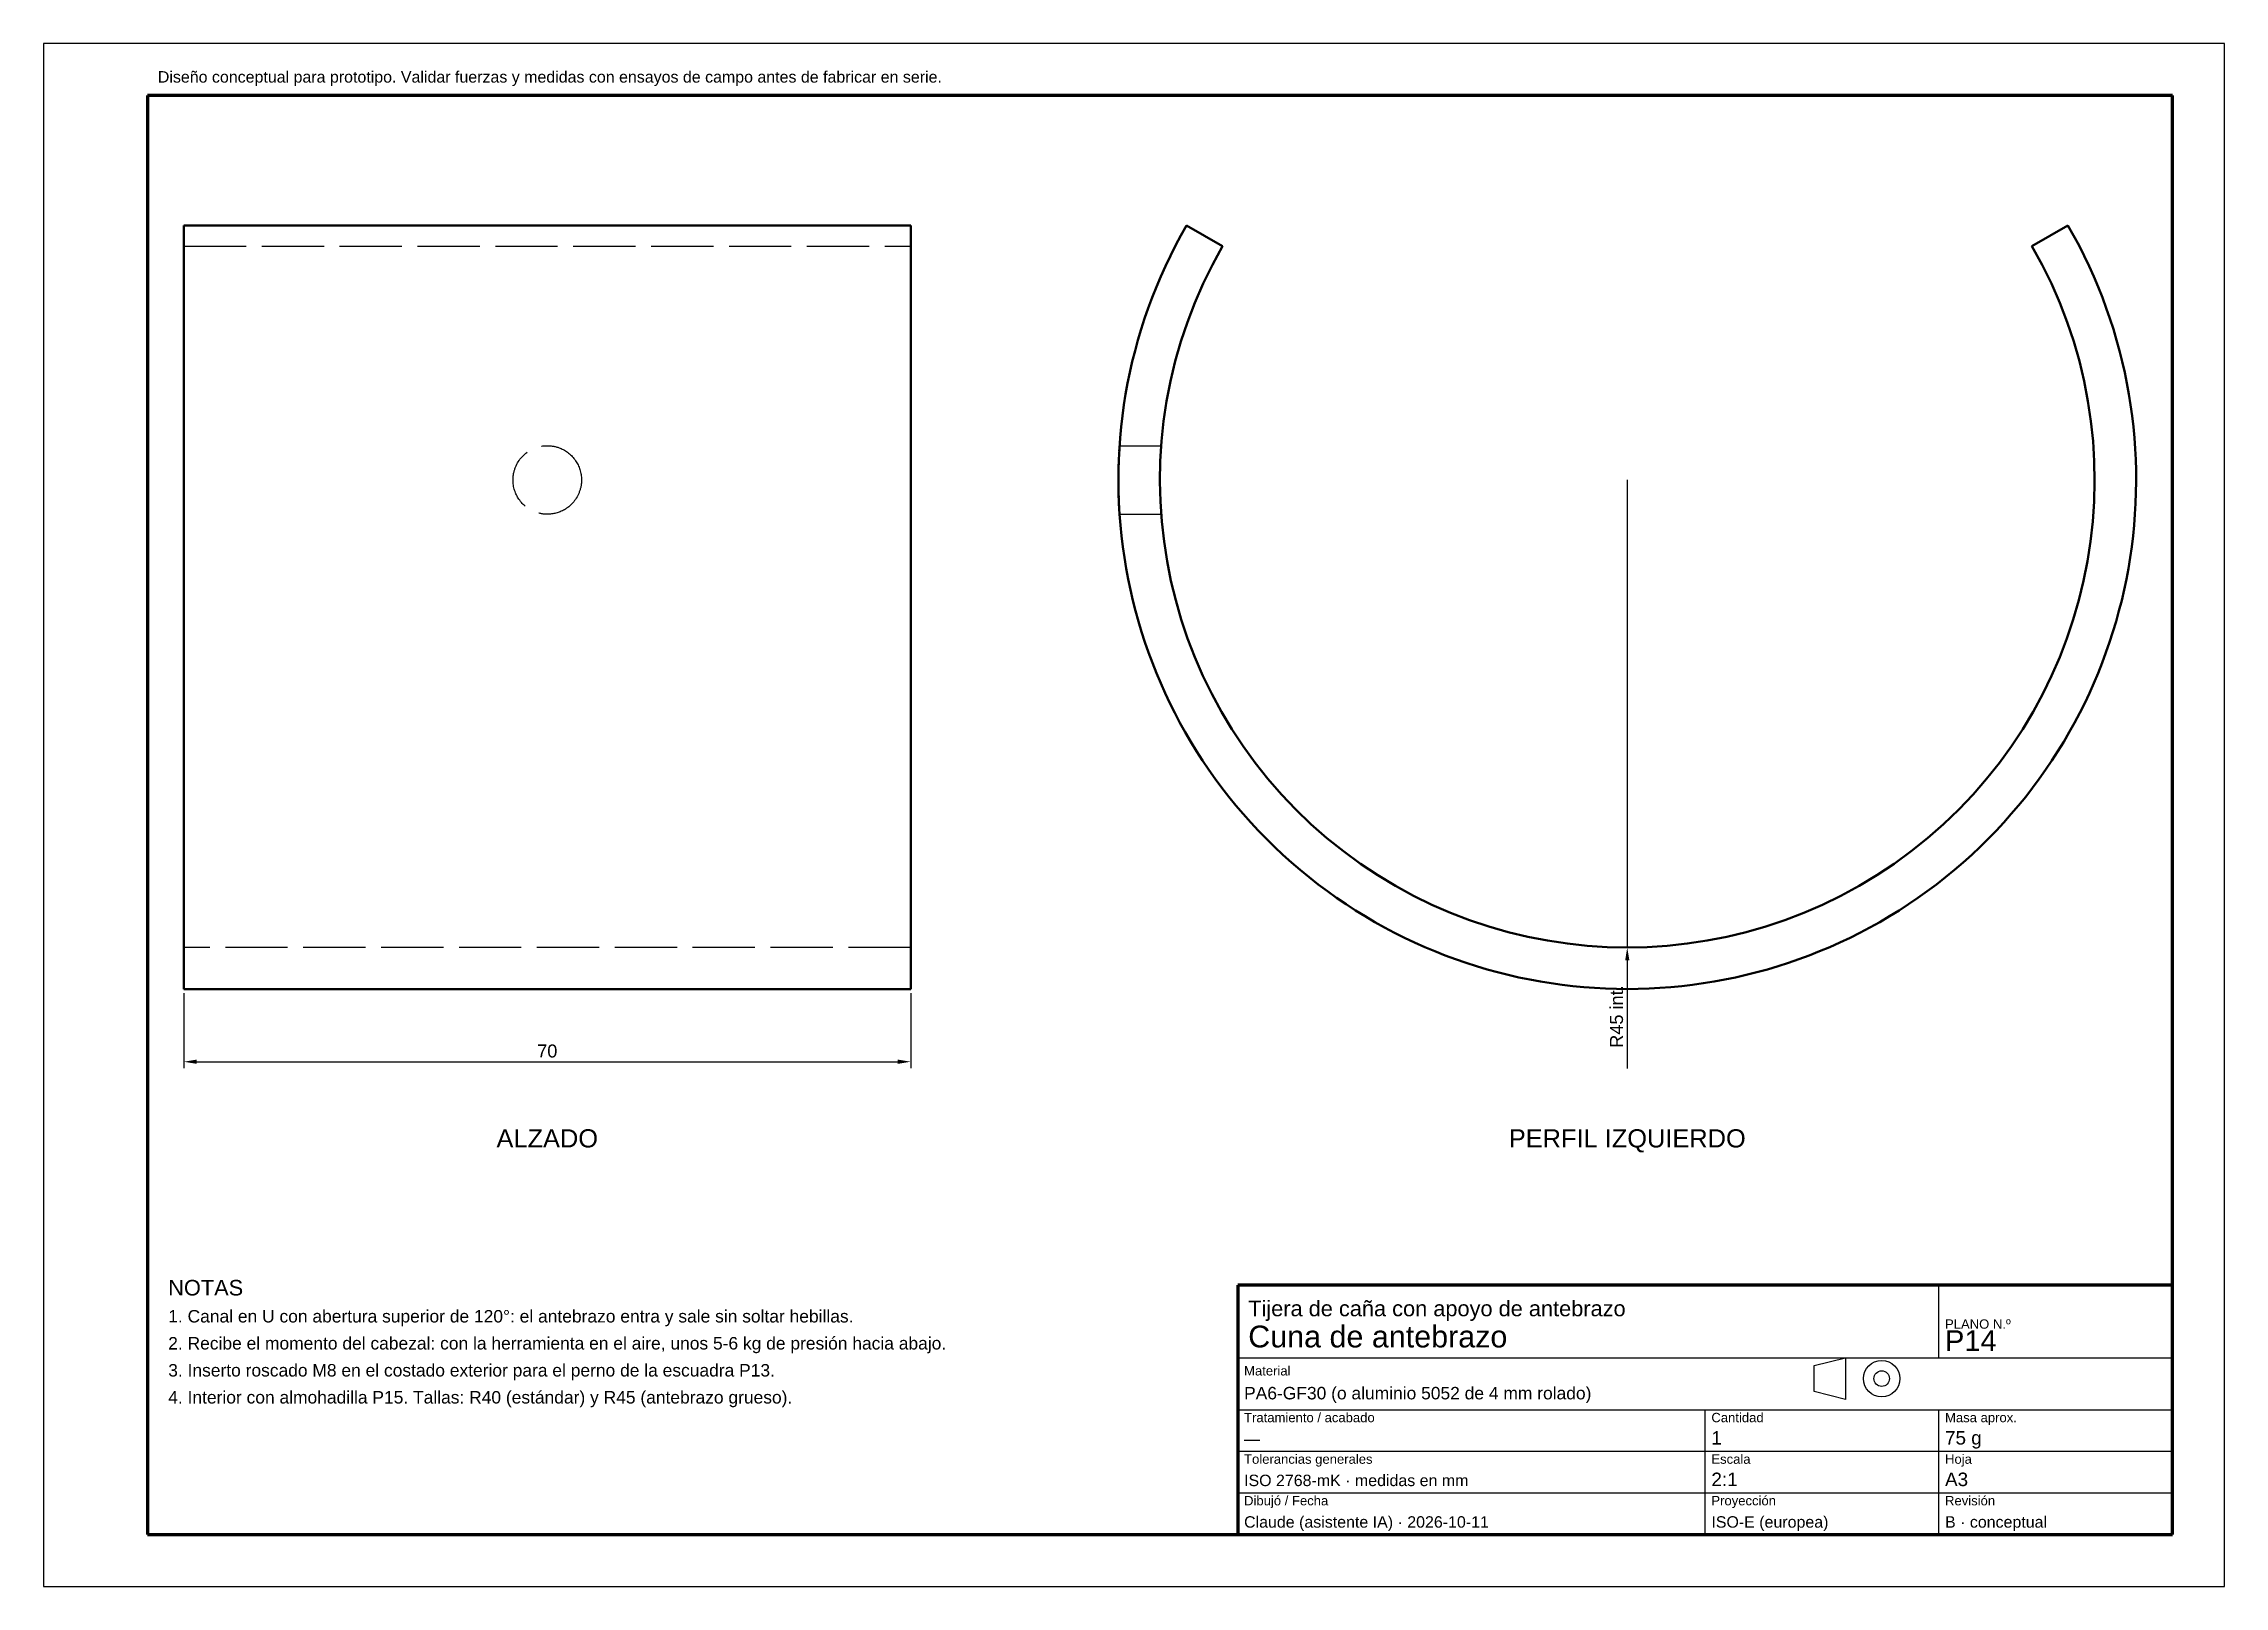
# Model space of a CAD drawing. Header units: millimetres. Extents: x 0 to 210, y 0 to 148.
import ezdxf
from ezdxf.enums import TextEntityAlignment as Align

# ---------------------------------------------------------------- set-up
doc = ezdxf.new("R2010")
doc.units = ezdxf.units.MM
doc.header["$LTSCALE"] = 0.5
doc.linetypes.add('ACAD_ISO02W100', pattern=[15, 12, -3])
for name, color, linetype, lineweight in [('COTAS', 4, 'Continuous', 18), ('MARCO', 7, 'Continuous', 70), ('OCULTAS', 8, 'ACAD_ISO02W100', 25), ('TEXTO', 7, 'Continuous', 25), ('VISIBLE', 7, 'Continuous', 50)]:
    doc.layers.add(name, color=color, linetype=linetype, lineweight=lineweight)
doc.styles.get("Standard").update_dxf_attribs({"font": 'arial.ttf'})
doc.dimstyles.new('ISO25', dxfattribs={"dimscale": 0.5, "dimtxt": 2.5, "dimasz": 2.5, "dimexe": 1.25, "dimexo": 0.8, "dimgap": 0.8, "dimtad": 1, "dimdec": 1, "dimtxsty": 'Standard', "dimcen": 2.5, "dimclrd": 4, "dimclre": 4, "dimclrt": 7, "dimazin": 3, "dimtfac": 1, "dimtmove": 0, "dimatfit": 3})

msp = doc.modelspace()

# ---------------------------------------------------------------- linework, layer by layer
at = {"layer": 'MARCO'}
for p, q in [((205, 143.5), (10, 143.5)), ((10, 143.5), (10, 5)), ((205, 5), (205, 143.5)), ((205, 29), (115, 29)), ((115, 29), (115, 5)), ((205, 5), (205, 29)), ((10, 5), (205, 5)), ((115, 5), (205, 5))]:
    msp.add_line(p, q, dxfattribs=at)
at = {"layer": 'OCULTAS'}
for p, q in [((13.5, 131), (13.5, 129)), ((13.5, 129), (13.5, 131)), ((83.5, 131), (83.5, 129)), ((83.5, 129), (83.5, 131)), ((110.06, 131), (113.53, 129)), ((191.47, 129), (194.94, 131)), ((13.5, 129), (83.5, 129)), ((13.5, 129), (83.5, 129)), ((103.61, 109.8), (107.62, 109.8)), ((103.61, 103.2), (107.62, 103.2)), ((83.5, 61.5), (13.5, 61.5))]:
    msp.add_line(p, q, dxfattribs=at)
for radius in [49, 45]:
    msp.add_arc((152.5, 106.5), radius, -210, 30, dxfattribs=at)
for points, degree in [([(13.5, 57.5), (13.5, 58.05), (13.5, 59.68), (13.5, 62.35), (13.5, 66.01), (13.5, 70.58), (13.5, 75.95), (13.5, 82), (13.5, 88.6), (13.5, 95.6), (13.5, 102.84), (13.5, 110.16), (13.5, 117.4), (13.5, 124.4), (13.5, 131)], 1), ([(83.5, 57.5), (83.5, 58.05), (83.5, 59.68), (83.5, 62.35), (83.5, 66.01), (83.5, 70.58), (83.5, 75.95), (83.5, 82), (83.5, 88.6), (83.5, 95.6), (83.5, 102.84), (83.5, 110.16), (83.5, 117.4), (83.5, 124.4), (83.5, 131)], 1), ([(13.5, 129), (13.5, 122.94), (13.5, 116.51), (13.5, 109.86), (13.5, 103.14), (13.5, 96.49), (13.5, 90.06), (13.5, 84), (13.5, 78.44), (13.5, 73.51), (13.5, 69.32), (13.5, 65.96), (13.5, 63.5), (13.5, 62), (13.5, 61.5)], 1), ([(13.5, 61.5), (13.5, 62), (13.5, 63.5), (13.5, 65.96), (13.5, 69.32), (13.5, 73.51), (13.5, 78.44), (13.5, 84), (13.5, 90.06), (13.5, 96.49), (13.5, 103.14), (13.5, 109.86), (13.5, 116.51), (13.5, 122.94), (13.5, 129)], 1), ([(83.5, 129), (83.5, 122.94), (83.5, 116.51), (83.5, 109.86), (83.5, 103.14), (83.5, 96.49), (83.5, 90.06), (83.5, 84), (83.5, 78.44), (83.5, 73.51), (83.5, 69.32), (83.5, 65.96), (83.5, 63.5), (83.5, 62), (83.5, 61.5)], 1), ([(83.5, 61.5), (83.5, 62), (83.5, 63.5), (83.5, 65.96), (83.5, 69.32), (83.5, 73.51), (83.5, 78.44), (83.5, 84), (83.5, 90.06), (83.5, 96.49), (83.5, 103.14), (83.5, 109.86), (83.5, 116.51), (83.5, 122.94), (83.5, 129)], 1), ([(103.57, 109.08), (103.57, 109.2), (103.58, 109.3)], 2), ([(103.53, 108.35), (103.55, 108.67), (103.56, 108.92)], 2), ([(103.52, 105.21), (103.51, 105.41), (103.51, 105.62)], 2), ([(103.54, 104.51), (103.53, 104.65), (103.53, 104.8)], 2), ([(103.56, 104.05), (103.55, 104.21), (103.54, 104.41)], 2), ([(103.61, 103.2), (103.61, 103.2), (103.6, 103.38), (103.58, 103.76)], 3)]:
    msp.add_open_spline(points, degree=degree, dxfattribs=at)
for points, knots in [([(51.8, 106.5), (51.8, 107.19), (51.57, 107.85), (51.23, 108.35), (50.83, 108.94), (50.29, 109.34), (49.73, 109.56), (49.33, 109.72), (48.92, 109.8), (48.5, 109.8), (47.94, 109.8), (47.37, 109.66), (46.85, 109.36), (46.28, 109.03), (45.74, 108.49), (45.44, 107.73), (45.29, 107.35), (45.2, 106.93), (45.2, 106.5), (45.2, 105.81), (45.43, 105.15), (45.77, 104.65), (46.17, 104.06), (46.71, 103.66), (47.27, 103.44), (47.67, 103.28), (48.08, 103.2), (48.5, 103.2), (49.06, 103.2), (49.63, 103.34), (50.15, 103.64), (50.72, 103.97), (51.26, 104.51), (51.56, 105.27), (51.71, 105.65), (51.8, 106.07), (51.8, 106.5)], [0, 0, 0, 0, 0.164626, 0.164626, 0.164626, 0.361382, 0.361382, 0.361382, 0.499935, 0.499935, 0.499935, 0.688608, 0.688608, 0.688608, 0.897377, 0.897377, 0.897377, 1, 1, 1, 1.165416, 1.165416, 1.165416, 1.363115, 1.363115, 1.363115, 1.502334, 1.502334, 1.502334, 1.691914, 1.691914, 1.691914, 1.901688, 1.901688, 1.901688, 2.004806, 2.004806, 2.004806, 2.004806]), ([(51.8, 106.5), (51.8, 107.19), (51.57, 107.85), (51.23, 108.35), (50.83, 108.94), (50.29, 109.34), (49.73, 109.56), (49.33, 109.72), (48.92, 109.8), (48.5, 109.8), (47.94, 109.8), (47.37, 109.66), (46.85, 109.36), (46.28, 109.03), (45.74, 108.49), (45.44, 107.73), (45.29, 107.35), (45.2, 106.93), (45.2, 106.5), (45.2, 105.81), (45.43, 105.15), (45.77, 104.65), (46.17, 104.06), (46.71, 103.66), (47.27, 103.44), (47.67, 103.28), (48.08, 103.2), (48.5, 103.2), (49.06, 103.2), (49.63, 103.34), (50.15, 103.64), (50.72, 103.97), (51.26, 104.51), (51.56, 105.27), (51.71, 105.65), (51.8, 106.07), (51.8, 106.5)], [0, 0, 0, 0, 0.164626, 0.164626, 0.164626, 0.36139, 0.36139, 0.36139, 0.499933, 0.499933, 0.499933, 0.688596, 0.688596, 0.688596, 0.897378, 0.897378, 0.897378, 1, 1, 1, 1.165421, 1.165421, 1.165421, 1.363133, 1.363133, 1.363133, 1.502347, 1.502347, 1.502347, 1.691922, 1.691922, 1.691922, 1.901714, 1.901714, 1.901714, 2.004834, 2.004834, 2.004834, 2.004834]), ([(103.61, 109.8), (103.61, 109.8), (103.6, 109.65), (103.58, 109.36), (103.56, 109.03), (103.53, 108.49), (103.52, 107.73), (103.51, 107.35), (103.5, 106.93), (103.5, 106.5), (103.5, 105.81), (103.52, 105.15), (103.53, 104.65), (103.58, 103.64), (103.61, 103.2), (103.61, 103.2)], [0, 0, 0, 0, 0.188221, 0.188221, 0.188221, 0.396491, 0.396491, 0.396491, 0.498868, 0.498868, 0.498868, 0.663888, 0.663888, 0.663888, 1, 1, 1, 1]), ([(107.5, 106.5), (107.5, 107.19), (107.52, 107.85), (107.54, 108.35), (107.58, 109.36), (107.62, 109.8), (107.62, 109.8)], [0, 0, 0, 0, 0.1646264, 0.1646264, 0.1646264, 0.4999334, 0.4999334, 0.4999334, 0.4999334]), ([(107.62, 109.8), (107.62, 109.8), (107.61, 109.65), (107.59, 109.36), (107.57, 109.03), (107.54, 108.49), (107.52, 107.73), (107.51, 107.35), (107.5, 106.93), (107.5, 106.5), (107.5, 105.81), (107.52, 105.15), (107.54, 104.65), (107.58, 103.64), (107.62, 103.2), (107.62, 103.2)], [0, 0, 0, 0, 0.188209, 0.188209, 0.188209, 0.396488, 0.396488, 0.396488, 0.498863, 0.498863, 0.498863, 0.663885, 0.663885, 0.663885, 1, 1, 1, 1]), ([(107.62, 103.2), (107.62, 103.2), (107.61, 103.35), (107.59, 103.64), (107.57, 103.97), (107.54, 104.51), (107.52, 105.27), (107.51, 105.65), (107.5, 106.07), (107.5, 106.5)], [0, 0, 0, 0, 0.377274, 0.377274, 0.377274, 0.79478, 0.79478, 0.79478, 1, 1, 1, 1])]:
    msp.add_open_spline(points, degree=3, knots=knots, dxfattribs=at)
at = {"layer": 'TEXTO'}
for p, q in [((210, 148.5), (0, 148.5)), ((0, 148.5), (0, 0)), ((210, 0), (210, 148.5)), ((182.5, 22), (182.5, 29)), ((115, 22), (205, 22)), ((170.5, 21.25), (173.5, 22)), ((170.5, 18.75), (170.5, 21.25)), ((173.5, 22), (173.5, 18)), ((115, 17), (205, 17)), ((160, 5), (160, 17)), ((173.5, 18), (170.5, 18.75)), ((182.5, 5), (182.5, 17)), ((115, 13), (205, 13)), ((115, 9), (205, 9)), ((0, 0), (210, 0))]:
    msp.add_line(p, q, dxfattribs=at)
for radius in [1.75, 0.75]:
    msp.add_circle((177, 20), radius, dxfattribs=at)
at = {"layer": 'VISIBLE'}
for p, q in [((13.5, 131), (83.5, 131)), ((13.5, 131), (83.5, 131)), ((110.06, 131), (113.53, 129)), ((191.47, 129), (194.94, 131)), ((83.5, 57.5), (13.5, 57.5))]:
    msp.add_line(p, q, dxfattribs=at)
for radius in [49, 45]:
    msp.add_arc((152.5, 106.5), radius, -210, 30, dxfattribs=at)
for points, degree in [([(13.5, 131), (13.5, 124.4), (13.5, 117.4), (13.5, 110.16), (13.5, 102.84), (13.5, 95.6), (13.5, 88.6), (13.5, 82), (13.5, 75.95), (13.5, 70.58), (13.5, 66.01), (13.5, 62.35), (13.5, 59.68), (13.5, 58.05), (13.5, 57.5)], 1), ([(83.5, 131), (83.5, 124.4), (83.5, 117.4), (83.5, 110.16), (83.5, 102.84), (83.5, 95.6), (83.5, 88.6), (83.5, 82), (83.5, 75.95), (83.5, 70.58), (83.5, 66.01), (83.5, 62.35), (83.5, 59.68), (83.5, 58.05), (83.5, 57.5)], 1), ([(103.58, 109.3), (103.6, 109.64), (103.61, 109.8), (103.61, 109.8)], 3), ([(103.5, 106.5), (103.5, 107.19), (103.52, 107.85), (103.53, 108.35)], 3), ([(103.56, 108.92), (103.56, 109), (103.57, 109.08)], 2), ([(103.51, 105.62), (103.5, 106.04), (103.5, 106.5)], 2), ([(103.53, 104.8), (103.52, 104.99), (103.52, 105.21)], 2), ([(103.54, 104.41), (103.54, 104.51)], 1), ([(103.58, 103.76), (103.57, 103.89), (103.56, 104.05)], 2)]:
    msp.add_open_spline(points, degree=degree, dxfattribs=at)

# ---------------------------------------------------------------- texts
at = {"layer": 'TEXTO'}
for s, height, p in [('Diseño conceptual para prototipo. Validar fuerzas y medidas con ensayos de campo antes de fabricar en serie.', 1.1, (11, 144.75)), ('NOTAS', 1.5, (12, 28)), ('Tijera de caña con apoyo de antebrazo', 1.5, (116, 26)), ('1. Canal en U con abertura superior de 120°: el antebrazo entra y sale sin soltar hebillas.', 1.2, (12, 25.4)), ('Cuna de antebrazo', 2.1, (116, 23)), ('PLANO N.º', 0.9, (183.1, 24.8)), ('2. Recibe el momento del cabezal: con la herramienta en el aire, unos 5-6 kg de presión hacia abajo.', 1.2, (12, 22.8)), ('P14', 2, (183.1, 22.65)), ('3. Inserto roscado M8 en el costado exterior para el perno de la escuadra P13.', 1.2, (12, 20.2)), ('Material', 0.9, (115.6, 20.3)), ('PA6-GF30 (o aluminio 5052 de 4 mm rolado)', 1.2, (115.6, 18)), ('4. Interior con almohadilla P15. Tallas: R40 (estándar) y R45 (antebrazo grueso).', 1.2, (12, 17.6)), ('Tratamiento / acabado', 0.9, (115.6, 15.8)), ('Cantidad', 0.9, (160.6, 15.8)), ('1', 1.3, (160.6, 13.65)), ('75 g', 1.3, (183.1, 13.65)), ('Masa aprox.', 0.9, (183.1, 15.8)), ('—', 1.1, (115.6, 13.65)), ('Tolerancias generales', 0.9, (115.6, 11.8)), ('Escala', 0.9, (160.6, 11.8)), ('Hoja', 0.9, (183.1, 11.8)), ('ISO 2768-mK · medidas en mm', 1.1, (115.6, 9.65)), ('2:1', 1.3, (160.6, 9.65)), ('A3', 1.3, (183.1, 9.65)), ('Dibujó / Fecha', 0.9, (115.6, 7.8)), ('Proyección', 0.9, (160.6, 7.8)), ('Revisión', 0.9, (183.1, 7.8)), ('Claude (asistente IA) · 2026-10-11', 1.1, (115.6, 5.65)), ('ISO-E (europea)', 1.1, (160.6, 5.65)), ('B · conceptual', 1.1, (183.1, 5.65))]:
    msp.add_text(s, height=height, dxfattribs=at).set_placement(p)
for s, p in [('ALZADO', (48.5, 44)), ('PERFIL IZQUIERDO', (152.5, 44))]:
    msp.add_text(s, height=1.75, dxfattribs=at).set_placement(p, align=Align.TOP_CENTER)

# ---------------------------------------------------------------- dimensions: what is measured, and where the dimension line sits
at = {"layer": 'COTAS'}
msp.add_radius_dim(center=(152.5, 106.5), mpoint=(152.5, 61.5), text='R45 int.', dimstyle='ISO25', dxfattribs=at).render()
msp.add_linear_dim(base=(13.5, 50.5), p1=(13.5, 57.5), p2=(83.5, 57.5), dimstyle='ISO25', dxfattribs=at).render()

doc.saveas('drawing.dxf')
